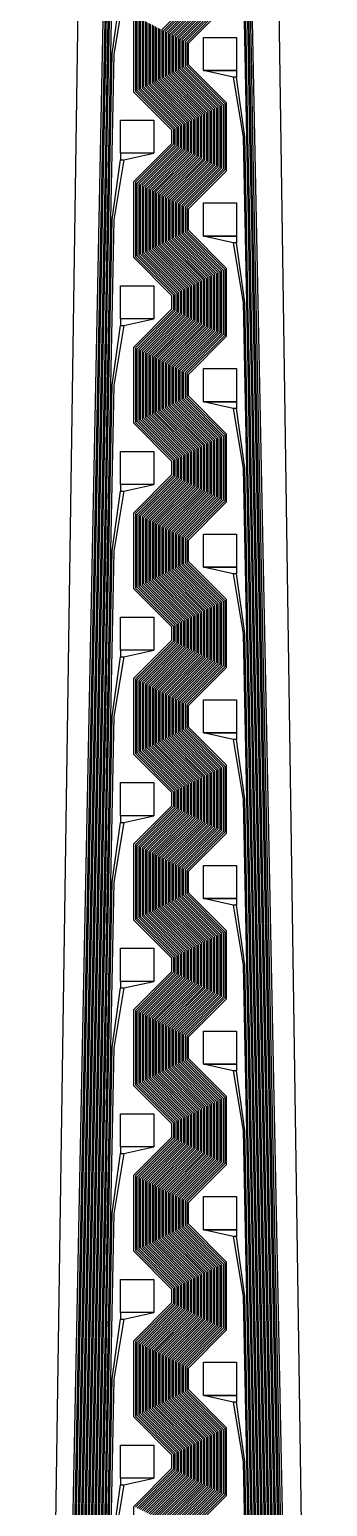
# Model space of a CAD drawing. Header units: inches. Extents: x 115980 to 170179, y 57000 to 74333.
# Drawn here: x 136247.7 to 136337.7, y 71072.8 to 71518.7 of the extents above; entities that cross this region are included whole.
import ezdxf

# ---------------------------------------------------------------- set-up
doc = ezdxf.new("R2010")
doc.units = ezdxf.units.IN
doc.header["$MEASUREMENT"] = 0
for name, color, linetype in [('metal', 221, 'Continuous'), ('nitride window', 40, 'Continuous'), ('profile', 140, 'Continuous')]:
    doc.layers.add(name, color=color, linetype=linetype)

msp = doc.modelspace()

# ---------------------------------------------------------------- linework, layer by layer
at = {"layer": 'metal'}
for points in [[(136260.7, 71061.36), (136261.2, 71086.29), (136261.7, 71111.36), (136262.2, 71136.29), (136262.7, 71161.36), (136263.2, 71186.29), (136263.7, 71211.36), (136264.2, 71236.29), (136264.7, 71261.36), (136265.2, 71286.29), (136265.7, 71311.36), (136266.2, 71336.29), (136266.7, 71361.36), (136267.2, 71386.29), (136267.7, 71411.36), (136268.2, 71436.29), (136268.7, 71461.36), (136269.2, 71486.29), (136269.7, 71511.36), (136270.2, 71536.29)], [(136270.7, 71536.28), (136270.2, 71511.35), (136269.7, 71486.28), (136269.2, 71461.35), (136268.7, 71436.28), (136268.2, 71411.35), (136267.7, 71386.28), (136267.2, 71361.35), (136266.7, 71336.28), (136266.2, 71311.35), (136265.7, 71286.28), (136265.2, 71261.35), (136264.7, 71236.28), (136264.2, 71211.35), (136263.7, 71186.28), (136263.2, 71161.35), (136262.7, 71136.28), (136262.2, 71111.35), (136261.7, 71086.28), (136261.2, 71061.35)], [(136261.7, 71061.36), (136262.2, 71086.29), (136262.7, 71111.36), (136263.2, 71136.29), (136263.7, 71161.36), (136264.2, 71186.29), (136264.7, 71211.36), (136265.2, 71236.29), (136265.7, 71261.36), (136266.2, 71286.29), (136266.7, 71311.36), (136267.2, 71336.29), (136267.7, 71361.36), (136268.2, 71386.29), (136268.7, 71411.36), (136269.2, 71436.29), (136269.7, 71461.36), (136270.2, 71486.29), (136270.7, 71511.36), (136271.2, 71536.29)], [(136271.7, 71536.28), (136271.2, 71511.35), (136270.7, 71486.28), (136270.2, 71461.35), (136269.7, 71436.28), (136269.2, 71411.35), (136268.7, 71386.28), (136268.2, 71361.35), (136267.7, 71336.28), (136267.2, 71311.35), (136266.7, 71286.28), (136266.2, 71261.35), (136265.7, 71236.28), (136265.2, 71211.35), (136264.7, 71186.28), (136264.2, 71161.35), (136263.7, 71136.28), (136263.2, 71111.35), (136262.7, 71086.28), (136262.2, 71061.35)], [(136262.7, 71061.36), (136263.2, 71086.29), (136263.7, 71111.36), (136264.2, 71136.29), (136264.7, 71161.36), (136265.2, 71186.29), (136265.7, 71211.36), (136266.2, 71236.29), (136266.7, 71261.36), (136267.2, 71286.29), (136267.7, 71311.36), (136268.2, 71336.29), (136268.7, 71361.36), (136269.2, 71386.29), (136269.7, 71411.36), (136270.2, 71436.29), (136270.7, 71461.36), (136271.2, 71486.29), (136271.7, 71511.36), (136272.2, 71536.28)], [(136272.7, 71536.28), (136272.2, 71511.35), (136271.7, 71486.28), (136271.2, 71461.35), (136270.7, 71436.28), (136270.2, 71411.35), (136269.7, 71386.28), (136269.2, 71361.35), (136268.7, 71336.28), (136268.2, 71311.35), (136267.7, 71286.28), (136267.2, 71261.35), (136266.7, 71236.28), (136266.2, 71211.35), (136265.7, 71186.28), (136265.2, 71161.35), (136264.7, 71136.28), (136264.2, 71111.35), (136263.7, 71086.28), (136263.2, 71061.35)], [(136312.2, 71536.28), (136312.7, 71511.28), (136313.19, 71486.35), (136313.7, 71461.28), (136314.19, 71436.35), (136314.7, 71411.28), (136315.19, 71386.35), (136315.7, 71361.28), (136316.19, 71336.35), (136316.7, 71311.28), (136317.19, 71286.35), (136317.7, 71261.28), (136318.19, 71236.35), (136318.7, 71211.28), (136319.19, 71186.35), (136319.7, 71161.28), (136320.19, 71136.35), (136320.7, 71111.28), (136321.19, 71086.35), (136321.7, 71061.28)], [(136322.2, 71061.29), (136321.69, 71086.36), (136321.2, 71111.29), (136320.69, 71136.36), (136320.2, 71161.29), (136319.69, 71186.36), (136319.2, 71211.29), (136318.69, 71236.36), (136318.2, 71261.29), (136317.69, 71286.36), (136317.2, 71311.29), (136316.69, 71336.36), (136316.2, 71361.29), (136315.69, 71386.36), (136315.2, 71411.29), (136314.69, 71436.36), (136314.2, 71461.29), (136313.69, 71486.36), (136313.2, 71511.28), (136312.69, 71536.35)], [(136313.19, 71536.35), (136313.7, 71511.28), (136314.19, 71486.35), (136314.7, 71461.28), (136315.19, 71436.35), (136315.7, 71411.28), (136316.19, 71386.35), (136316.7, 71361.28), (136317.19, 71336.35), (136317.7, 71311.28), (136318.19, 71286.35), (136318.7, 71261.28), (136319.19, 71236.35), (136319.7, 71211.28), (136320.19, 71186.35), (136320.7, 71161.28), (136321.19, 71136.35), (136321.7, 71111.28), (136322.19, 71086.35), (136322.7, 71061.28)], [(136323.2, 71061.29), (136322.69, 71086.36), (136322.2, 71111.29), (136321.69, 71136.36), (136321.2, 71161.29), (136320.69, 71186.36), (136320.2, 71211.29), (136319.69, 71236.36), (136319.2, 71261.29), (136318.69, 71286.36), (136318.2, 71311.29), (136317.69, 71336.36), (136317.2, 71361.29), (136316.69, 71386.36), (136316.2, 71411.29), (136315.69, 71436.36), (136315.2, 71461.29), (136314.69, 71486.36), (136314.2, 71511.29), (136313.69, 71536.36)], [(136323.7, 71061.28), (136323.19, 71086.35), (136322.7, 71111.28), (136322.19, 71136.35), (136321.7, 71161.28), (136321.19, 71186.35), (136320.7, 71211.28), (136320.19, 71236.35), (136319.7, 71261.28), (136319.19, 71286.35), (136318.7, 71311.28), (136318.19, 71336.35), (136317.7, 71361.28), (136317.19, 71386.35), (136316.7, 71411.28), (136316.19, 71436.35), (136315.7, 71461.28), (136315.19, 71486.35), (136314.7, 71511.28), (136314.19, 71536.35)], [(136314.69, 71536.36), (136315.2, 71511.29), (136315.69, 71486.36), (136316.2, 71461.29), (136316.69, 71436.36), (136317.2, 71411.29), (136317.69, 71386.36), (136318.2, 71361.29), (136318.69, 71336.36), (136319.2, 71311.29), (136319.69, 71286.36), (136320.2, 71261.29), (136320.69, 71236.36), (136321.2, 71211.29), (136321.69, 71186.36), (136322.2, 71161.29), (136322.69, 71136.36), (136323.2, 71111.29), (136323.69, 71086.36), (136324.2, 71061.29)], [(136263.7, 71061.36), (136264.2, 71086.29), (136264.7, 71111.36), (136265.2, 71136.29), (136265.7, 71161.36), (136266.2, 71186.29), (136266.7, 71211.36), (136267.2, 71236.29), (136267.7, 71261.36), (136268.2, 71286.29), (136268.7, 71311.36), (136269.2, 71336.29), (136269.7, 71361.36), (136270.2, 71386.29), (136270.7, 71411.36), (136271.2, 71436.29), (136271.7, 71461.36), (136272.2, 71486.28), (136272.7, 71511.35), (136275.2, 71529.35)], [(136276.2, 71529.35), (136273.2, 71511.28), (136272.7, 71486.28), (136272.2, 71461.35), (136271.7, 71436.28), (136271.2, 71411.35), (136270.7, 71386.28), (136270.2, 71361.35), (136269.7, 71336.28), (136269.2, 71311.35), (136268.7, 71286.28), (136268.2, 71261.35), (136267.7, 71236.28), (136267.2, 71211.35), (136266.7, 71186.28), (136266.2, 71161.35), (136265.7, 71136.28), (136265.2, 71111.35), (136264.7, 71086.28), (136264.2, 71061.35)], [(136299.2, 71530.1), (136287.7, 71518.6), (136287.7, 71504.1), (136299.2, 71492.6), (136299.2, 71480.1), (136287.7, 71468.6), (136287.7, 71454.1), (136299.2, 71442.6), (136299.2, 71430.1), (136287.7, 71418.6), (136287.7, 71404.1), (136299.2, 71392.6), (136299.2, 71380.1), (136287.7, 71368.6), (136287.7, 71354.1), (136299.2, 71342.6), (136299.2, 71330.1), (136287.7, 71318.6), (136287.7, 71304.1), (136299.2, 71292.6), (136299.2, 71280.1), (136287.7, 71268.6), (136287.7, 71254.1), (136299.2, 71242.6), (136299.2, 71230.1), (136287.7, 71218.6), (136287.7, 71204.1), (136299.2, 71192.6), (136299.2, 71180.1), (136287.7, 71168.6), (136287.7, 71154.1), (136299.2, 71142.6), (136299.2, 71130.1), (136287.7, 71118.6), (136287.7, 71104.1), (136299.2, 71092.6), (136299.2, 71080.1), (136287.7, 71068.6)], [(136288.2, 71068.35), (136299.7, 71079.85), (136299.7, 71092.85), (136288.2, 71104.35), (136288.2, 71118.35), (136299.7, 71129.85), (136299.7, 71142.85), (136288.2, 71154.35), (136288.2, 71168.35), (136299.7, 71179.85), (136299.7, 71192.85), (136288.2, 71204.35), (136288.2, 71218.35), (136299.7, 71229.85), (136299.7, 71242.85), (136288.2, 71254.35), (136288.2, 71268.35), (136299.7, 71279.85), (136299.7, 71292.85), (136288.2, 71304.35), (136288.2, 71318.35), (136299.7, 71329.85), (136299.7, 71342.85), (136288.2, 71354.35), (136288.2, 71368.35), (136299.7, 71379.85), (136299.7, 71392.85), (136288.2, 71404.35), (136288.2, 71418.35), (136299.7, 71429.85), (136299.7, 71442.85), (136288.2, 71454.35), (136288.2, 71468.35), (136299.7, 71479.85), (136299.7, 71492.85), (136288.2, 71504.35), (136288.2, 71518.35), (136299.7, 71529.85)], [(136300.2, 71529.6), (136288.7, 71518.1), (136288.7, 71504.6), (136300.2, 71493.1), (136300.2, 71479.6), (136288.7, 71468.1), (136288.7, 71454.6), (136300.2, 71443.1), (136300.2, 71429.6), (136288.7, 71418.1), (136288.7, 71404.6), (136300.2, 71393.1), (136300.2, 71379.6), (136288.7, 71368.1), (136288.7, 71354.6), (136300.2, 71343.1), (136300.2, 71329.6), (136288.7, 71318.1), (136288.7, 71304.6), (136300.2, 71293.1), (136300.2, 71279.6), (136288.7, 71268.1), (136288.7, 71254.6), (136300.2, 71243.1), (136300.2, 71229.6), (136288.7, 71218.1), (136288.7, 71204.6), (136300.2, 71193.1), (136300.2, 71179.6), (136288.7, 71168.1), (136288.7, 71154.6), (136300.2, 71143.1), (136300.2, 71129.6), (136288.7, 71118.1), (136288.7, 71104.6), (136300.2, 71093.1), (136300.2, 71079.6), (136288.7, 71068.1)], [(136289.2, 71067.85), (136300.7, 71079.35), (136300.7, 71093.35), (136289.2, 71104.85), (136289.2, 71117.85), (136300.7, 71129.35), (136300.7, 71143.35), (136289.2, 71154.85), (136289.2, 71167.85), (136300.7, 71179.35), (136300.7, 71193.35), (136289.2, 71204.85), (136289.2, 71217.85), (136300.7, 71229.35), (136300.7, 71243.35), (136289.2, 71254.85), (136289.2, 71267.85), (136300.7, 71279.35), (136300.7, 71293.35), (136289.2, 71304.85), (136289.2, 71317.85), (136300.7, 71329.35), (136300.7, 71343.35), (136289.2, 71354.85), (136289.2, 71367.85), (136300.7, 71379.35), (136300.7, 71393.35), (136289.2, 71404.85), (136289.2, 71417.85), (136300.7, 71429.35), (136300.7, 71443.35), (136289.2, 71454.85), (136289.2, 71467.85), (136300.7, 71479.35), (136300.7, 71493.35), (136289.2, 71504.85), (136289.2, 71517.85), (136300.7, 71529.35)], [(136301.2, 71529.1), (136289.7, 71517.6), (136289.7, 71505.1), (136301.2, 71493.6), (136301.2, 71479.1), (136289.7, 71467.6), (136289.7, 71455.1), (136301.2, 71443.6), (136301.2, 71429.1), (136289.7, 71417.6), (136289.7, 71405.1), (136301.2, 71393.6), (136301.2, 71379.1), (136289.7, 71367.6), (136289.7, 71355.1), (136301.2, 71343.6), (136301.2, 71329.1), (136289.7, 71317.6), (136289.7, 71305.1), (136301.2, 71293.6), (136301.2, 71279.1), (136289.7, 71267.6), (136289.7, 71255.1), (136301.2, 71243.6), (136301.2, 71229.1), (136289.7, 71217.6), (136289.7, 71205.1), (136301.2, 71193.6), (136301.2, 71179.1), (136289.7, 71167.6), (136289.7, 71155.1), (136301.2, 71143.6), (136301.2, 71129.1), (136289.7, 71117.6), (136289.7, 71105.1), (136301.2, 71093.6), (136301.2, 71079.1), (136289.7, 71067.6)], [(136290.2, 71067.35), (136301.7, 71078.85), (136301.7, 71093.85), (136290.2, 71105.35), (136290.2, 71117.35), (136301.7, 71128.85), (136301.7, 71143.85), (136290.2, 71155.35), (136290.2, 71167.35), (136301.7, 71178.85), (136301.7, 71193.85), (136290.2, 71205.35), (136290.2, 71217.35), (136301.7, 71228.85), (136301.7, 71243.85), (136290.2, 71255.35), (136290.2, 71267.35), (136301.7, 71278.85), (136301.7, 71293.85), (136290.2, 71305.35), (136290.2, 71317.35), (136301.7, 71328.85), (136301.7, 71343.85), (136290.2, 71355.35), (136290.2, 71367.35), (136301.7, 71378.85), (136301.7, 71393.85), (136290.2, 71405.35), (136290.2, 71417.35), (136301.7, 71428.85), (136301.7, 71443.85), (136290.2, 71455.35), (136290.2, 71467.35), (136301.7, 71478.85), (136301.7, 71493.85), (136290.2, 71505.35), (136290.2, 71517.35), (136301.7, 71528.85)], [(136302.2, 71528.6), (136290.7, 71517.1), (136290.7, 71505.6), (136302.2, 71494.1), (136302.2, 71478.6), (136290.7, 71467.1), (136290.7, 71455.6), (136302.2, 71444.1), (136302.2, 71428.6), (136290.7, 71417.1), (136290.7, 71405.6), (136302.2, 71394.1), (136302.2, 71378.6), (136290.7, 71367.1), (136290.7, 71355.6), (136302.2, 71344.1), (136302.2, 71328.6), (136290.7, 71317.1), (136290.7, 71305.6), (136302.2, 71294.1), (136302.2, 71278.6), (136290.7, 71267.1), (136290.7, 71255.6), (136302.2, 71244.1), (136302.2, 71228.6), (136290.7, 71217.1), (136290.7, 71205.6), (136302.2, 71194.1), (136302.2, 71178.6), (136290.7, 71167.1), (136290.7, 71155.6), (136302.2, 71144.1), (136302.2, 71128.6), (136290.7, 71117.1), (136290.7, 71105.6), (136302.2, 71094.1), (136302.2, 71078.6), (136290.7, 71067.1)], [(136291.2, 71066.85), (136302.7, 71078.35), (136302.7, 71094.35), (136291.2, 71105.85), (136291.2, 71116.85), (136302.7, 71128.35), (136302.7, 71144.35), (136291.2, 71155.85), (136291.2, 71166.85), (136302.7, 71178.35), (136302.7, 71194.35), (136291.2, 71205.85), (136291.2, 71216.85), (136302.7, 71228.35), (136302.7, 71244.35), (136291.2, 71255.85), (136291.2, 71266.85), (136302.7, 71278.35), (136302.7, 71294.35), (136291.2, 71305.85), (136291.2, 71316.85), (136302.7, 71328.35), (136302.7, 71344.35), (136291.2, 71355.85), (136291.2, 71366.85), (136302.7, 71378.35), (136302.7, 71394.35), (136291.2, 71405.85), (136291.2, 71416.85), (136302.7, 71428.35), (136302.7, 71444.35), (136291.2, 71455.85), (136291.2, 71466.85), (136302.7, 71478.35), (136302.7, 71494.35), (136291.2, 71505.85), (136291.2, 71516.85), (136302.7, 71528.35)], [(136303.2, 71528.1), (136291.7, 71516.6), (136291.7, 71506.1), (136303.2, 71494.6), (136303.2, 71478.1), (136291.7, 71466.6), (136291.7, 71456.1), (136303.2, 71444.6), (136303.2, 71428.1), (136291.7, 71416.6), (136291.7, 71406.1), (136303.2, 71394.6), (136303.2, 71378.1), (136291.7, 71366.6), (136291.7, 71356.1), (136303.2, 71344.6), (136303.2, 71328.1), (136291.7, 71316.6), (136291.7, 71306.1), (136303.2, 71294.6), (136303.2, 71278.1), (136291.7, 71266.6), (136291.7, 71256.1), (136303.2, 71244.6), (136303.2, 71228.1), (136291.7, 71216.6), (136291.7, 71206.1), (136303.2, 71194.6), (136303.2, 71178.1), (136291.7, 71166.6), (136291.7, 71156.1), (136303.2, 71144.6), (136303.2, 71128.1), (136291.7, 71116.6), (136291.7, 71106.1), (136303.2, 71094.6), (136303.2, 71078.1), (136291.7, 71066.6)], [(136292.2, 71066.35), (136303.7, 71077.85), (136303.7, 71094.85), (136292.2, 71106.35), (136292.2, 71116.35), (136303.7, 71127.85), (136303.7, 71144.85), (136292.2, 71156.35), (136292.2, 71166.35), (136303.7, 71177.85), (136303.7, 71194.85), (136292.2, 71206.35), (136292.2, 71216.35), (136303.7, 71227.85), (136303.7, 71244.85), (136292.2, 71256.35), (136292.2, 71266.35), (136303.7, 71277.85), (136303.7, 71294.85), (136292.2, 71306.35), (136292.2, 71316.35), (136303.7, 71327.85), (136303.7, 71344.85), (136292.2, 71356.35), (136292.2, 71366.35), (136303.7, 71377.85), (136303.7, 71394.85), (136292.2, 71406.35), (136292.2, 71416.35), (136303.7, 71427.85), (136303.7, 71444.85), (136292.2, 71456.35), (136292.2, 71466.35), (136303.7, 71477.85), (136303.7, 71494.85), (136292.2, 71506.35), (136292.2, 71516.35), (136303.7, 71527.85)], [(136304.2, 71527.6), (136292.7, 71516.1), (136292.7, 71506.6), (136304.2, 71495.1), (136304.2, 71477.6), (136292.7, 71466.1), (136292.7, 71456.6), (136304.2, 71445.1), (136304.2, 71427.6), (136292.7, 71416.1), (136292.7, 71406.6), (136304.2, 71395.1), (136304.2, 71377.6), (136292.7, 71366.1), (136292.7, 71356.6), (136304.2, 71345.1), (136304.2, 71327.6), (136292.7, 71316.1), (136292.7, 71306.6), (136304.2, 71295.1), (136304.2, 71277.6), (136292.7, 71266.1), (136292.7, 71256.6), (136304.2, 71245.1), (136304.2, 71227.6), (136292.7, 71216.1), (136292.7, 71206.6), (136304.2, 71195.1), (136304.2, 71177.6), (136292.7, 71166.1), (136292.7, 71156.6), (136304.2, 71145.1), (136304.2, 71127.6), (136292.7, 71116.1), (136292.7, 71106.6), (136304.2, 71095.1), (136304.2, 71077.6), (136292.7, 71066.1)], [(136293.2, 71065.85), (136304.7, 71077.35), (136304.7, 71095.35), (136293.2, 71106.85), (136293.2, 71115.85), (136304.7, 71127.35), (136304.7, 71145.35), (136293.2, 71156.85), (136293.2, 71165.85), (136304.7, 71177.35), (136304.7, 71195.35), (136293.2, 71206.85), (136293.2, 71215.85), (136304.7, 71227.35), (136304.7, 71245.35), (136293.2, 71256.85), (136293.2, 71265.85), (136304.7, 71277.35), (136304.7, 71295.35), (136293.2, 71306.85), (136293.2, 71315.85), (136304.7, 71327.35), (136304.7, 71345.35), (136293.2, 71356.85), (136293.2, 71365.85), (136304.7, 71377.35), (136304.7, 71395.35), (136293.2, 71406.85), (136293.2, 71415.85), (136304.7, 71427.35), (136304.7, 71445.35), (136293.2, 71456.85), (136293.2, 71465.85), (136304.7, 71477.35), (136304.7, 71495.35), (136293.2, 71506.85), (136293.2, 71515.85), (136304.7, 71527.35)], [(136305.2, 71527.1), (136293.7, 71515.6), (136293.7, 71507.1), (136305.2, 71495.6), (136305.2, 71477.1), (136293.7, 71465.6), (136293.7, 71457.1), (136305.2, 71445.6), (136305.2, 71427.1), (136293.7, 71415.6), (136293.7, 71407.1), (136305.2, 71395.6), (136305.2, 71377.1), (136293.7, 71365.6), (136293.7, 71357.1), (136305.2, 71345.6), (136305.2, 71327.1), (136293.7, 71315.6), (136293.7, 71307.1), (136305.2, 71295.6), (136305.2, 71277.1), (136293.7, 71265.6), (136293.7, 71257.1), (136305.2, 71245.6), (136305.2, 71227.1), (136293.7, 71215.6), (136293.7, 71207.1), (136305.2, 71195.6), (136305.2, 71177.1), (136293.7, 71165.6), (136293.7, 71157.1), (136305.2, 71145.6), (136305.2, 71127.1), (136293.7, 71115.6), (136293.7, 71107.1), (136305.2, 71095.6), (136305.2, 71077.1), (136293.7, 71065.6)], [(136279.2, 71049.85), (136279.2, 71072.85), (136290.7, 71084.35), (136290.7, 71088.35), (136279.2, 71099.85), (136279.2, 71122.85), (136290.7, 71134.35), (136290.7, 71138.35), (136279.2, 71149.85), (136279.2, 71172.85), (136290.7, 71184.35), (136290.7, 71188.35), (136279.2, 71199.85), (136279.2, 71222.85), (136290.7, 71234.35), (136290.7, 71238.35), (136279.2, 71249.85), (136279.2, 71272.85), (136290.7, 71284.35), (136290.7, 71288.35), (136279.2, 71299.85), (136279.2, 71322.85), (136290.7, 71334.35), (136290.7, 71338.35), (136279.2, 71349.85), (136279.2, 71372.85), (136290.7, 71384.35), (136290.7, 71388.35), (136279.2, 71399.85), (136279.2, 71422.85), (136290.7, 71434.35), (136290.7, 71438.35), (136279.2, 71449.85), (136279.2, 71472.85), (136290.7, 71484.35), (136290.7, 71488.35), (136279.2, 71499.85), (136279.2, 71522.85)], [(136279.7, 71522.6), (136279.7, 71500.1), (136291.2, 71488.6), (136291.2, 71484.1), (136279.7, 71472.6), (136279.7, 71450.1), (136291.2, 71438.6), (136291.2, 71434.1), (136279.7, 71422.6), (136279.7, 71400.1), (136291.2, 71388.6), (136291.2, 71384.1), (136279.7, 71372.6), (136279.7, 71350.1), (136291.2, 71338.6), (136291.2, 71334.1), (136279.7, 71322.6), (136279.7, 71300.1), (136291.2, 71288.6), (136291.2, 71284.1), (136279.7, 71272.6), (136279.7, 71250.1), (136291.2, 71238.6), (136291.2, 71234.1), (136279.7, 71222.6), (136279.7, 71200.1), (136291.2, 71188.6), (136291.2, 71184.1), (136279.7, 71172.6), (136279.7, 71150.1), (136291.2, 71138.6), (136291.2, 71134.1), (136279.7, 71122.6), (136279.7, 71100.1), (136291.2, 71088.6), (136291.2, 71084.1), (136279.7, 71072.6)], [(136294.2, 71065.35), (136305.7, 71076.85), (136305.7, 71095.85), (136294.2, 71107.35), (136294.2, 71115.35), (136305.7, 71126.85), (136305.7, 71145.85), (136294.2, 71157.35), (136294.2, 71165.35), (136305.7, 71176.85), (136305.7, 71195.85), (136294.2, 71207.35), (136294.2, 71215.35), (136305.7, 71226.85), (136305.7, 71245.85), (136294.2, 71257.35), (136294.2, 71265.35), (136305.7, 71276.85), (136305.7, 71295.85), (136294.2, 71307.35), (136294.2, 71315.35), (136305.7, 71326.85), (136305.7, 71345.85), (136294.2, 71357.35), (136294.2, 71365.35), (136305.7, 71376.85), (136305.7, 71395.85), (136294.2, 71407.35), (136294.2, 71415.35), (136305.7, 71426.85), (136305.7, 71445.85), (136294.2, 71457.35), (136294.2, 71465.35), (136305.7, 71476.85), (136305.7, 71495.85), (136294.2, 71507.35), (136294.2, 71515.35), (136305.7, 71526.85)], [(136306.2, 71526.6), (136294.7, 71515.1), (136294.7, 71507.6), (136306.2, 71496.1), (136306.2, 71476.6), (136294.7, 71465.1), (136294.7, 71457.6), (136306.2, 71446.1), (136306.2, 71426.6), (136294.7, 71415.1), (136294.7, 71407.6), (136306.2, 71396.1), (136306.2, 71376.6), (136294.7, 71365.1), (136294.7, 71357.6), (136306.2, 71346.1), (136306.2, 71326.6), (136294.7, 71315.1), (136294.7, 71307.6), (136306.2, 71296.1), (136306.2, 71276.6), (136294.7, 71265.1), (136294.7, 71257.6), (136306.2, 71246.1), (136306.2, 71226.6), (136294.7, 71215.1), (136294.7, 71207.6), (136306.2, 71196.1), (136306.2, 71176.6), (136294.7, 71165.1), (136294.7, 71157.6), (136306.2, 71146.1), (136306.2, 71126.6), (136294.7, 71115.1), (136294.7, 71107.6), (136306.2, 71096.1), (136306.2, 71076.6), (136294.7, 71065.1)], [(136306.7, 71526.35), (136295.2, 71514.85), (136295.2, 71507.85), (136306.7, 71496.35), (136306.7, 71476.35), (136295.2, 71464.85), (136295.2, 71457.85), (136306.7, 71446.35), (136306.7, 71426.35), (136295.2, 71414.85), (136295.2, 71407.85), (136306.7, 71396.35), (136306.7, 71376.35), (136295.2, 71364.85), (136295.2, 71357.85), (136306.7, 71346.35), (136306.7, 71326.35), (136295.2, 71314.85), (136295.2, 71307.85), (136306.7, 71296.35), (136306.7, 71276.35), (136295.2, 71264.85), (136295.2, 71257.85), (136306.7, 71246.35), (136306.7, 71226.35), (136295.2, 71214.85), (136295.2, 71207.85), (136306.7, 71196.35), (136306.7, 71176.35), (136295.2, 71164.85), (136295.2, 71157.85), (136306.7, 71146.35), (136306.7, 71126.35), (136295.2, 71114.85), (136295.2, 71107.85), (136306.7, 71096.35), (136306.7, 71076.35), (136295.2, 71064.85)], [(136295.7, 71064.6), (136307.2, 71076.1), (136307.2, 71096.6), (136295.7, 71108.1), (136295.7, 71114.6), (136307.2, 71126.1), (136307.2, 71146.6), (136295.7, 71158.1), (136295.7, 71164.6), (136307.2, 71176.1), (136307.2, 71196.6), (136295.7, 71208.1), (136295.7, 71214.6), (136307.2, 71226.1), (136307.2, 71246.6), (136295.7, 71258.1), (136295.7, 71264.6), (136307.2, 71276.1), (136307.2, 71296.6), (136295.7, 71308.1), (136295.7, 71314.6), (136307.2, 71326.1), (136307.2, 71346.6), (136295.7, 71358.1), (136295.7, 71364.6), (136307.2, 71376.1), (136307.2, 71396.6), (136295.7, 71408.1), (136295.7, 71414.6), (136307.2, 71426.1), (136307.2, 71446.6), (136295.7, 71458.1), (136295.7, 71464.6), (136307.2, 71476.1), (136307.2, 71496.6), (136295.7, 71508.1), (136295.7, 71514.6), (136307.2, 71526.1)], [(136280.2, 71072.35), (136291.7, 71083.85), (136291.7, 71088.85), (136280.2, 71100.35), (136280.2, 71122.35), (136291.7, 71133.85), (136291.7, 71138.85), (136280.2, 71150.35), (136280.2, 71172.35), (136291.7, 71183.85), (136291.7, 71188.85), (136280.2, 71200.35), (136280.2, 71222.35), (136291.7, 71233.85), (136291.7, 71238.85), (136280.2, 71250.35), (136280.2, 71272.35), (136291.7, 71283.85), (136291.7, 71288.85), (136280.2, 71300.35), (136280.2, 71322.35), (136291.7, 71333.85), (136291.7, 71338.85), (136280.2, 71350.35), (136280.2, 71372.35), (136291.7, 71383.85), (136291.7, 71388.85), (136280.2, 71400.35), (136280.2, 71422.35), (136291.7, 71433.85), (136291.7, 71438.85), (136280.2, 71450.35), (136280.2, 71472.35), (136291.7, 71483.85), (136291.7, 71488.85), (136280.2, 71500.35), (136280.2, 71522.35)], [(136280.7, 71522.1), (136280.7, 71500.6), (136292.2, 71489.1), (136292.2, 71483.6), (136280.7, 71472.1), (136280.7, 71450.6), (136292.2, 71439.1), (136292.2, 71433.6), (136280.7, 71422.1), (136280.7, 71400.6), (136292.2, 71389.1), (136292.2, 71383.6), (136280.7, 71372.1), (136280.7, 71350.6), (136292.2, 71339.1), (136292.2, 71333.6), (136280.7, 71322.1), (136280.7, 71300.6), (136292.2, 71289.1), (136292.2, 71283.6), (136280.7, 71272.1), (136280.7, 71250.6), (136292.2, 71239.1), (136292.2, 71233.6), (136280.7, 71222.1), (136280.7, 71200.6), (136292.2, 71189.1), (136292.2, 71183.6), (136280.7, 71172.1), (136280.7, 71150.6), (136292.2, 71139.1), (136292.2, 71133.6), (136280.7, 71122.1), (136280.7, 71100.6), (136292.2, 71089.1), (136292.2, 71083.6), (136280.7, 71072.1)], [(136281.2, 71071.85), (136292.7, 71083.35), (136292.7, 71089.35), (136281.2, 71100.85), (136281.2, 71121.85), (136292.7, 71133.35), (136292.7, 71139.35), (136281.2, 71150.85), (136281.2, 71171.85), (136292.7, 71183.35), (136292.7, 71189.35), (136281.2, 71200.85), (136281.2, 71221.85), (136292.7, 71233.35), (136292.7, 71239.35), (136281.2, 71250.85), (136281.2, 71271.85), (136292.7, 71283.35), (136292.7, 71289.35), (136281.2, 71300.85), (136281.2, 71321.85), (136292.7, 71333.35), (136292.7, 71339.35), (136281.2, 71350.85), (136281.2, 71371.85), (136292.7, 71383.35), (136292.7, 71389.35), (136281.2, 71400.85), (136281.2, 71421.85), (136292.7, 71433.35), (136292.7, 71439.35), (136281.2, 71450.85), (136281.2, 71471.85), (136292.7, 71483.35), (136292.7, 71489.35), (136281.2, 71500.85), (136281.2, 71521.85)], [(136281.7, 71521.6), (136281.7, 71501.1), (136293.2, 71489.6), (136293.2, 71483.1), (136281.7, 71471.6), (136281.7, 71451.1), (136293.2, 71439.6), (136293.2, 71433.1), (136281.7, 71421.6), (136281.7, 71401.1), (136293.2, 71389.6), (136293.2, 71383.1), (136281.7, 71371.6), (136281.7, 71351.1), (136293.2, 71339.6), (136293.2, 71333.1), (136281.7, 71321.6), (136281.7, 71301.1), (136293.2, 71289.6), (136293.2, 71283.1), (136281.7, 71271.6), (136281.7, 71251.1), (136293.2, 71239.6), (136293.2, 71233.1), (136281.7, 71221.6), (136281.7, 71201.1), (136293.2, 71189.6), (136293.2, 71183.1), (136281.7, 71171.6), (136281.7, 71151.1), (136293.2, 71139.6), (136293.2, 71133.1), (136281.7, 71121.6), (136281.7, 71101.1), (136293.2, 71089.6), (136293.2, 71083.1), (136281.7, 71071.6)], [(136282.2, 71071.35), (136293.7, 71082.85), (136293.7, 71089.85), (136282.2, 71101.35), (136282.2, 71121.35), (136293.7, 71132.85), (136293.7, 71139.85), (136282.2, 71151.35), (136282.2, 71171.35), (136293.7, 71182.85), (136293.7, 71189.85), (136282.2, 71201.35), (136282.2, 71221.35), (136293.7, 71232.85), (136293.7, 71239.85), (136282.2, 71251.35), (136282.2, 71271.35), (136293.7, 71282.85), (136293.7, 71289.85), (136282.2, 71301.35), (136282.2, 71321.35), (136293.7, 71332.85), (136293.7, 71339.85), (136282.2, 71351.35), (136282.2, 71371.35), (136293.7, 71382.85), (136293.7, 71389.85), (136282.2, 71401.35), (136282.2, 71421.35), (136293.7, 71432.85), (136293.7, 71439.85), (136282.2, 71451.35), (136282.2, 71471.35), (136293.7, 71482.85), (136293.7, 71489.85), (136282.2, 71501.35), (136282.2, 71521.35)], [(136282.7, 71521.1), (136282.7, 71501.6), (136294.2, 71490.1), (136294.2, 71482.6), (136282.7, 71471.1), (136282.7, 71451.6), (136294.2, 71440.1), (136294.2, 71432.6), (136282.7, 71421.1), (136282.7, 71401.6), (136294.2, 71390.1), (136294.2, 71382.6), (136282.7, 71371.1), (136282.7, 71351.6), (136294.2, 71340.1), (136294.2, 71332.6), (136282.7, 71321.1), (136282.7, 71301.6), (136294.2, 71290.1), (136294.2, 71282.6), (136282.7, 71271.1), (136282.7, 71251.6), (136294.2, 71240.1), (136294.2, 71232.6), (136282.7, 71221.1), (136282.7, 71201.6), (136294.2, 71190.1), (136294.2, 71182.6), (136282.7, 71171.1), (136282.7, 71151.6), (136294.2, 71140.1), (136294.2, 71132.6), (136282.7, 71121.1), (136282.7, 71101.6), (136294.2, 71090.1), (136294.2, 71082.6), (136282.7, 71071.1)], [(136283.2, 71070.85), (136294.7, 71082.35), (136294.7, 71090.35), (136283.2, 71101.85), (136283.2, 71120.85), (136294.7, 71132.35), (136294.7, 71140.35), (136283.2, 71151.85), (136283.2, 71170.85), (136294.7, 71182.35), (136294.7, 71190.35), (136283.2, 71201.85), (136283.2, 71220.85), (136294.7, 71232.35), (136294.7, 71240.35), (136283.2, 71251.85), (136283.2, 71270.85), (136294.7, 71282.35), (136294.7, 71290.35), (136283.2, 71301.85), (136283.2, 71320.85), (136294.7, 71332.35), (136294.7, 71340.35), (136283.2, 71351.85), (136283.2, 71370.85), (136294.7, 71382.35), (136294.7, 71390.35), (136283.2, 71401.85), (136283.2, 71420.85), (136294.7, 71432.35), (136294.7, 71440.35), (136283.2, 71451.85), (136283.2, 71470.85), (136294.7, 71482.35), (136294.7, 71490.35), (136283.2, 71501.85), (136283.2, 71520.85)], [(136283.7, 71520.6), (136283.7, 71502.1), (136295.2, 71490.6), (136295.2, 71482.1), (136283.7, 71470.6), (136283.7, 71452.1), (136295.2, 71440.6), (136295.2, 71432.1), (136283.7, 71420.6), (136283.7, 71402.1), (136295.2, 71390.6), (136295.2, 71382.1), (136283.7, 71370.6), (136283.7, 71352.1), (136295.2, 71340.6), (136295.2, 71332.1), (136283.7, 71320.6), (136283.7, 71302.1), (136295.2, 71290.6), (136295.2, 71282.1), (136283.7, 71270.6), (136283.7, 71252.1), (136295.2, 71240.6), (136295.2, 71232.1), (136283.7, 71220.6), (136283.7, 71202.1), (136295.2, 71190.6), (136295.2, 71182.1), (136283.7, 71170.6), (136283.7, 71152.1), (136295.2, 71140.6), (136295.2, 71132.1), (136283.7, 71120.6), (136283.7, 71102.1), (136295.2, 71090.6), (136295.2, 71082.1), (136283.7, 71070.6)], [(136284.2, 71070.35), (136295.7, 71081.85), (136295.7, 71090.85), (136284.2, 71102.35), (136284.2, 71120.35), (136295.7, 71131.85), (136295.7, 71140.85), (136284.2, 71152.35), (136284.2, 71170.35), (136295.7, 71181.85), (136295.7, 71190.85), (136284.2, 71202.35), (136284.2, 71220.35), (136295.7, 71231.85), (136295.7, 71240.85), (136284.2, 71252.35), (136284.2, 71270.35), (136295.7, 71281.85), (136295.7, 71290.85), (136284.2, 71302.35), (136284.2, 71320.35), (136295.7, 71331.85), (136295.7, 71340.85), (136284.2, 71352.35), (136284.2, 71370.35), (136295.7, 71381.85), (136295.7, 71390.85), (136284.2, 71402.35), (136284.2, 71420.35), (136295.7, 71431.85), (136295.7, 71440.85), (136284.2, 71452.35), (136284.2, 71470.35), (136295.7, 71481.85), (136295.7, 71490.85), (136284.2, 71502.35), (136284.2, 71520.35)], [(136284.7, 71520.1), (136284.7, 71502.6), (136296.2, 71491.1), (136296.2, 71481.6), (136284.7, 71470.1), (136284.7, 71452.6), (136296.2, 71441.1), (136296.2, 71431.6), (136284.7, 71420.1), (136284.7, 71402.6), (136296.2, 71391.1), (136296.2, 71381.6), (136284.7, 71370.1), (136284.7, 71352.6), (136296.2, 71341.1), (136296.2, 71331.6), (136284.7, 71320.1), (136284.7, 71302.6), (136296.2, 71291.1), (136296.2, 71281.6), (136284.7, 71270.1), (136284.7, 71252.6), (136296.2, 71241.1), (136296.2, 71231.6), (136284.7, 71220.1), (136284.7, 71202.6), (136296.2, 71191.1), (136296.2, 71181.6), (136284.7, 71170.1), (136284.7, 71152.6), (136296.2, 71141.1), (136296.2, 71131.6), (136284.7, 71120.1), (136284.7, 71102.6), (136296.2, 71091.1), (136296.2, 71081.6), (136284.7, 71070.1)], [(136285.2, 71069.85), (136296.7, 71081.35), (136296.7, 71091.35), (136285.2, 71102.85), (136285.2, 71119.85), (136296.7, 71131.35), (136296.7, 71141.35), (136285.2, 71152.85), (136285.2, 71169.85), (136296.7, 71181.35), (136296.7, 71191.35), (136285.2, 71202.85), (136285.2, 71219.85), (136296.7, 71231.35), (136296.7, 71241.35), (136285.2, 71252.85), (136285.2, 71269.85), (136296.7, 71281.35), (136296.7, 71291.35), (136285.2, 71302.85), (136285.2, 71319.85), (136296.7, 71331.35), (136296.7, 71341.35), (136285.2, 71352.85), (136285.2, 71369.85), (136296.7, 71381.35), (136296.7, 71391.35), (136285.2, 71402.85), (136285.2, 71419.85), (136296.7, 71431.35), (136296.7, 71441.35), (136285.2, 71452.85), (136285.2, 71469.85), (136296.7, 71481.35), (136296.7, 71491.35), (136285.2, 71502.85), (136285.2, 71519.85)], [(136285.7, 71519.6), (136285.7, 71503.1), (136297.2, 71491.6), (136297.2, 71481.1), (136285.7, 71469.6), (136285.7, 71453.1), (136297.2, 71441.6), (136297.2, 71431.1), (136285.7, 71419.6), (136285.7, 71403.1), (136297.2, 71391.6), (136297.2, 71381.1), (136285.7, 71369.6), (136285.7, 71353.1), (136297.2, 71341.6), (136297.2, 71331.1), (136285.7, 71319.6), (136285.7, 71303.1), (136297.2, 71291.6), (136297.2, 71281.1), (136285.7, 71269.6), (136285.7, 71253.1), (136297.2, 71241.6), (136297.2, 71231.1), (136285.7, 71219.6), (136285.7, 71203.1), (136297.2, 71191.6), (136297.2, 71181.1), (136285.7, 71169.6), (136285.7, 71153.1), (136297.2, 71141.6), (136297.2, 71131.1), (136285.7, 71119.6), (136285.7, 71103.1), (136297.2, 71091.6), (136297.2, 71081.1), (136285.7, 71069.6)], [(136286.2, 71069.35), (136297.7, 71080.85), (136297.7, 71091.85), (136286.2, 71103.35), (136286.2, 71119.35), (136297.7, 71130.85), (136297.7, 71141.85), (136286.2, 71153.35), (136286.2, 71169.35), (136297.7, 71180.85), (136297.7, 71191.85), (136286.2, 71203.35), (136286.2, 71219.35), (136297.7, 71230.85), (136297.7, 71241.85), (136286.2, 71253.35), (136286.2, 71269.35), (136297.7, 71280.85), (136297.7, 71291.85), (136286.2, 71303.35), (136286.2, 71319.35), (136297.7, 71330.85), (136297.7, 71341.85), (136286.2, 71353.35), (136286.2, 71369.35), (136297.7, 71380.85), (136297.7, 71391.85), (136286.2, 71403.35), (136286.2, 71419.35), (136297.7, 71430.85), (136297.7, 71441.85), (136286.2, 71453.35), (136286.2, 71469.35), (136297.7, 71480.85), (136297.7, 71491.85), (136286.2, 71503.35), (136286.2, 71519.35)], [(136286.7, 71519.1), (136286.7, 71503.6), (136298.2, 71492.1), (136298.2, 71480.6), (136286.7, 71469.1), (136286.7, 71453.6), (136298.2, 71442.1), (136298.2, 71430.6), (136286.7, 71419.1), (136286.7, 71403.6), (136298.2, 71392.1), (136298.2, 71380.6), (136286.7, 71369.1), (136286.7, 71353.6), (136298.2, 71342.1), (136298.2, 71330.6), (136286.7, 71319.1), (136286.7, 71303.6), (136298.2, 71292.1), (136298.2, 71280.6), (136286.7, 71269.1), (136286.7, 71253.6), (136298.2, 71242.1), (136298.2, 71230.6), (136286.7, 71219.1), (136286.7, 71203.6), (136298.2, 71192.1), (136298.2, 71180.6), (136286.7, 71169.1), (136286.7, 71153.6), (136298.2, 71142.1), (136298.2, 71130.6), (136286.7, 71119.1), (136286.7, 71103.6), (136298.2, 71092.1), (136298.2, 71080.6), (136286.7, 71069.1)], [(136287.2, 71068.85), (136298.7, 71080.35), (136298.7, 71092.35), (136287.2, 71103.85), (136287.2, 71118.85), (136298.7, 71130.35), (136298.7, 71142.35), (136287.2, 71153.85), (136287.2, 71168.85), (136298.7, 71180.35), (136298.7, 71192.35), (136287.2, 71203.85), (136287.2, 71218.85), (136298.7, 71230.35), (136298.7, 71242.35), (136287.2, 71253.85), (136287.2, 71268.85), (136298.7, 71280.35), (136298.7, 71292.35), (136287.2, 71303.85), (136287.2, 71318.85), (136298.7, 71330.35), (136298.7, 71342.35), (136287.2, 71353.85), (136287.2, 71368.85), (136298.7, 71380.35), (136298.7, 71392.35), (136287.2, 71403.85), (136287.2, 71418.85), (136298.7, 71430.35), (136298.7, 71442.35), (136287.2, 71453.85), (136287.2, 71468.85), (136298.7, 71480.35), (136298.7, 71492.35), (136287.2, 71503.85), (136287.2, 71518.85)], [(136321.2, 71061.29), (136320.69, 71086.36), (136320.2, 71111.29), (136319.69, 71136.36), (136319.2, 71161.29), (136318.69, 71186.36), (136318.2, 71211.29), (136317.69, 71236.36), (136317.2, 71261.29), (136316.69, 71286.36), (136316.2, 71311.29), (136315.69, 71336.36), (136315.2, 71361.29), (136314.69, 71386.36), (136314.2, 71411.29), (136313.69, 71436.36), (136313.2, 71461.28), (136312.69, 71486.35), (136310.2, 71504.35), (136309.2, 71504.35), (136312.2, 71486.28), (136312.7, 71461.28), (136313.19, 71436.35), (136313.7, 71411.28), (136314.19, 71386.35), (136314.7, 71361.28), (136315.19, 71336.35), (136315.7, 71311.28), (136316.19, 71286.35), (136316.7, 71261.28), (136317.19, 71236.35), (136317.7, 71211.28), (136318.19, 71186.35), (136318.7, 71161.28), (136319.19, 71136.35), (136319.7, 71111.28), (136320.19, 71086.35), (136320.7, 71061.28)], [(136264.7, 71061.36), (136265.2, 71086.29), (136265.7, 71111.36), (136266.2, 71136.29), (136266.7, 71161.36), (136267.2, 71186.29), (136267.7, 71211.36), (136268.2, 71236.29), (136268.7, 71261.36), (136269.2, 71286.29), (136269.7, 71311.36), (136270.2, 71336.29), (136270.7, 71361.36), (136271.2, 71386.29), (136271.7, 71411.36), (136272.2, 71436.28), (136272.7, 71461.35), (136275.2, 71479.35), (136276.2, 71479.35), (136273.2, 71461.28), (136272.7, 71436.28), (136272.2, 71411.35), (136271.7, 71386.28), (136271.2, 71361.35), (136270.7, 71336.28), (136270.2, 71311.35), (136269.7, 71286.28), (136269.2, 71261.35), (136268.7, 71236.28), (136268.2, 71211.35), (136267.7, 71186.28), (136267.2, 71161.35), (136266.7, 71136.28), (136266.2, 71111.35), (136265.7, 71086.28), (136265.2, 71061.35)], [(136320.2, 71061.29), (136319.69, 71086.36), (136319.2, 71111.29), (136318.69, 71136.36), (136318.2, 71161.29), (136317.69, 71186.36), (136317.2, 71211.29), (136316.69, 71236.36), (136316.2, 71261.29), (136315.69, 71286.36), (136315.2, 71311.29), (136314.69, 71336.36), (136314.2, 71361.29), (136313.69, 71386.36), (136313.2, 71411.28), (136312.69, 71436.35), (136310.2, 71454.35), (136309.2, 71454.35), (136312.2, 71436.28), (136312.7, 71411.28), (136313.19, 71386.35), (136313.7, 71361.28), (136314.19, 71336.35), (136314.7, 71311.28), (136315.19, 71286.35), (136315.7, 71261.28), (136316.19, 71236.35), (136316.7, 71211.28), (136317.19, 71186.35), (136317.7, 71161.28), (136318.19, 71136.35), (136318.7, 71111.28), (136319.19, 71086.35), (136319.7, 71061.28)], [(136265.7, 71061.36), (136266.2, 71086.29), (136266.7, 71111.36), (136267.2, 71136.29), (136267.7, 71161.36), (136268.2, 71186.29), (136268.7, 71211.36), (136269.2, 71236.29), (136269.7, 71261.36), (136270.2, 71286.29), (136270.7, 71311.36), (136271.2, 71336.29), (136271.7, 71361.36), (136272.2, 71386.28), (136272.7, 71411.35), (136275.2, 71429.35), (136276.2, 71429.35), (136273.2, 71411.28), (136272.7, 71386.28), (136272.2, 71361.35), (136271.7, 71336.28), (136271.2, 71311.35), (136270.7, 71286.28), (136270.2, 71261.35), (136269.7, 71236.28), (136269.2, 71211.35), (136268.7, 71186.28), (136268.2, 71161.35), (136267.7, 71136.28), (136267.2, 71111.35), (136266.7, 71086.28), (136266.2, 71061.35)], [(136319.2, 71061.29), (136318.69, 71086.36), (136318.2, 71111.29), (136317.69, 71136.36), (136317.2, 71161.29), (136316.69, 71186.36), (136316.2, 71211.29), (136315.69, 71236.36), (136315.2, 71261.29), (136314.69, 71286.36), (136314.2, 71311.29), (136313.69, 71336.36), (136313.2, 71361.28), (136312.69, 71386.35), (136310.2, 71404.35), (136309.2, 71404.35), (136312.2, 71386.28), (136312.7, 71361.28), (136313.19, 71336.35), (136313.7, 71311.28), (136314.19, 71286.35), (136314.7, 71261.28), (136315.19, 71236.35), (136315.7, 71211.28), (136316.19, 71186.35), (136316.7, 71161.28), (136317.19, 71136.35), (136317.7, 71111.28), (136318.19, 71086.35), (136318.7, 71061.28)], [(136266.7, 71061.36), (136267.2, 71086.29), (136267.7, 71111.36), (136268.2, 71136.29), (136268.7, 71161.36), (136269.2, 71186.29), (136269.7, 71211.36), (136270.2, 71236.29), (136270.7, 71261.36), (136271.2, 71286.29), (136271.7, 71311.36), (136272.2, 71336.28), (136272.7, 71361.35), (136275.2, 71379.35), (136276.2, 71379.35), (136273.2, 71361.28), (136272.7, 71336.28), (136272.2, 71311.35), (136271.7, 71286.28), (136271.2, 71261.35), (136270.7, 71236.28), (136270.2, 71211.35), (136269.7, 71186.28), (136269.2, 71161.35), (136268.7, 71136.28), (136268.2, 71111.35), (136267.7, 71086.28), (136267.2, 71061.35)], [(136318.2, 71061.29), (136317.69, 71086.36), (136317.2, 71111.29), (136316.69, 71136.36), (136316.2, 71161.29), (136315.69, 71186.36), (136315.2, 71211.29), (136314.69, 71236.36), (136314.2, 71261.29), (136313.69, 71286.36), (136313.2, 71311.28), (136312.69, 71336.35), (136310.2, 71354.35), (136309.2, 71354.35), (136312.2, 71336.28), (136312.7, 71311.28), (136313.19, 71286.35), (136313.7, 71261.28), (136314.19, 71236.35), (136314.7, 71211.28), (136315.19, 71186.35), (136315.7, 71161.28), (136316.19, 71136.35), (136316.7, 71111.28), (136317.19, 71086.35), (136317.7, 71061.28)], [(136267.7, 71061.36), (136268.2, 71086.29), (136268.7, 71111.36), (136269.2, 71136.29), (136269.7, 71161.36), (136270.2, 71186.29), (136270.7, 71211.36), (136271.2, 71236.29), (136271.7, 71261.36), (136272.2, 71286.28), (136272.7, 71311.35), (136275.2, 71329.35), (136276.2, 71329.35), (136273.2, 71311.28), (136272.7, 71286.28), (136272.2, 71261.35), (136271.7, 71236.28), (136271.2, 71211.35), (136270.7, 71186.28), (136270.2, 71161.35), (136269.7, 71136.28), (136269.2, 71111.35), (136268.7, 71086.28), (136268.2, 71061.35)], [(136317.2, 71061.29), (136316.69, 71086.36), (136316.2, 71111.29), (136315.69, 71136.36), (136315.2, 71161.29), (136314.69, 71186.36), (136314.2, 71211.29), (136313.69, 71236.36), (136313.2, 71261.28), (136312.69, 71286.35), (136310.2, 71304.35), (136309.2, 71304.35), (136312.2, 71286.28), (136312.7, 71261.28), (136313.19, 71236.35), (136313.7, 71211.28), (136314.19, 71186.35), (136314.7, 71161.28), (136315.19, 71136.35), (136315.7, 71111.28), (136316.19, 71086.35), (136316.7, 71061.28)], [(136268.7, 71061.36), (136269.2, 71086.29), (136269.7, 71111.36), (136270.2, 71136.29), (136270.7, 71161.36), (136271.2, 71186.29), (136271.7, 71211.36), (136272.2, 71236.28), (136272.7, 71261.35), (136275.2, 71279.35), (136276.2, 71279.35), (136273.2, 71261.28), (136272.7, 71236.28), (136272.2, 71211.35), (136271.7, 71186.28), (136271.2, 71161.35), (136270.7, 71136.28), (136270.2, 71111.35), (136269.7, 71086.28), (136269.2, 71061.35)], [(136316.2, 71061.29), (136315.69, 71086.36), (136315.2, 71111.29), (136314.69, 71136.36), (136314.2, 71161.29), (136313.69, 71186.36), (136313.2, 71211.28), (136312.69, 71236.35), (136310.2, 71254.35), (136309.2, 71254.35), (136312.2, 71236.28), (136312.7, 71211.28), (136313.19, 71186.35), (136313.7, 71161.28), (136314.19, 71136.35), (136314.7, 71111.28), (136315.19, 71086.35), (136315.7, 71061.28)], [(136269.7, 71061.36), (136270.2, 71086.29), (136270.7, 71111.36), (136271.2, 71136.29), (136271.7, 71161.36), (136272.2, 71186.28), (136272.7, 71211.35), (136275.2, 71229.35), (136276.2, 71229.35), (136273.2, 71211.28), (136272.7, 71186.28), (136272.2, 71161.35), (136271.7, 71136.28), (136271.2, 71111.35), (136270.7, 71086.28), (136270.2, 71061.35)], [(136315.2, 71061.29), (136314.69, 71086.36), (136314.2, 71111.29), (136313.69, 71136.36), (136313.2, 71161.28), (136312.69, 71186.35), (136310.2, 71204.35), (136309.2, 71204.35), (136312.2, 71186.28), (136312.7, 71161.28), (136313.19, 71136.35), (136313.7, 71111.28), (136314.19, 71086.35), (136314.7, 71061.28)], [(136270.7, 71061.36), (136271.2, 71086.29), (136271.7, 71111.36), (136272.2, 71136.28), (136272.7, 71161.35), (136275.2, 71179.35), (136276.2, 71179.35), (136273.2, 71161.28), (136272.7, 71136.28), (136272.2, 71111.35), (136271.7, 71086.28), (136271.2, 71061.35)], [(136314.2, 71061.29), (136313.69, 71086.36), (136313.2, 71111.28), (136312.69, 71136.35), (136310.2, 71154.35), (136309.2, 71154.35), (136312.2, 71136.28), (136312.7, 71111.28), (136313.19, 71086.35), (136313.7, 71061.28)], [(136271.7, 71061.36), (136272.2, 71086.28), (136272.7, 71111.35), (136275.2, 71129.35), (136276.2, 71129.35), (136273.2, 71111.28), (136272.7, 71086.28), (136272.2, 71061.35)], [(136313.2, 71061.28), (136312.69, 71086.35), (136310.2, 71104.35), (136309.2, 71104.35), (136312.2, 71086.28), (136312.7, 71061.28)], [(136272.7, 71061.35), (136275.2, 71079.35), (136276.2, 71079.35), (136273.2, 71061.28)]]:
    msp.add_lwpolyline(points, dxfattribs=at)
for points in [[(136300.2, 71516.35), (136310.2, 71516.35), (136310.2, 71506.35), (136300.2, 71506.35)], [(136310.2, 71504.35), (136309.2, 71504.35), (136300.2, 71506.35), (136310.2, 71506.35)], [(136275.2, 71491.35), (136285.2, 71491.35), (136285.2, 71481.35), (136275.2, 71481.35)], [(136275.2, 71479.35), (136276.2, 71479.35), (136285.2, 71481.35), (136275.2, 71481.35)], [(136300.2, 71466.35), (136310.2, 71466.35), (136310.2, 71456.35), (136300.2, 71456.35)], [(136310.2, 71454.35), (136309.2, 71454.35), (136300.2, 71456.35), (136310.2, 71456.35)], [(136275.2, 71441.35), (136285.2, 71441.35), (136285.2, 71431.35), (136275.2, 71431.35)], [(136275.2, 71429.35), (136276.2, 71429.35), (136285.2, 71431.35), (136275.2, 71431.35)], [(136300.2, 71416.35), (136310.2, 71416.35), (136310.2, 71406.35), (136300.2, 71406.35)], [(136310.2, 71404.35), (136309.2, 71404.35), (136300.2, 71406.35), (136310.2, 71406.35)], [(136275.2, 71391.35), (136285.2, 71391.35), (136285.2, 71381.35), (136275.2, 71381.35)], [(136275.2, 71379.35), (136276.2, 71379.35), (136285.2, 71381.35), (136275.2, 71381.35)], [(136300.2, 71366.35), (136310.2, 71366.35), (136310.2, 71356.35), (136300.2, 71356.35)], [(136310.2, 71354.35), (136309.2, 71354.35), (136300.2, 71356.35), (136310.2, 71356.35)], [(136275.2, 71341.35), (136285.2, 71341.35), (136285.2, 71331.35), (136275.2, 71331.35)], [(136275.2, 71329.35), (136276.2, 71329.35), (136285.2, 71331.35), (136275.2, 71331.35)], [(136300.2, 71316.35), (136310.2, 71316.35), (136310.2, 71306.35), (136300.2, 71306.35)], [(136310.2, 71304.35), (136309.2, 71304.35), (136300.2, 71306.35), (136310.2, 71306.35)], [(136275.2, 71291.35), (136285.2, 71291.35), (136285.2, 71281.35), (136275.2, 71281.35)], [(136275.2, 71279.35), (136276.2, 71279.35), (136285.2, 71281.35), (136275.2, 71281.35)], [(136300.2, 71266.35), (136310.2, 71266.35), (136310.2, 71256.35), (136300.2, 71256.35)], [(136310.2, 71254.35), (136309.2, 71254.35), (136300.2, 71256.35), (136310.2, 71256.35)], [(136275.2, 71241.35), (136285.2, 71241.35), (136285.2, 71231.35), (136275.2, 71231.35)], [(136275.2, 71229.35), (136276.2, 71229.35), (136285.2, 71231.35), (136275.2, 71231.35)], [(136300.2, 71216.35), (136310.2, 71216.35), (136310.2, 71206.35), (136300.2, 71206.35)], [(136310.2, 71204.35), (136309.2, 71204.35), (136300.2, 71206.35), (136310.2, 71206.35)], [(136275.2, 71191.35), (136285.2, 71191.35), (136285.2, 71181.35), (136275.2, 71181.35)], [(136275.2, 71179.35), (136276.2, 71179.35), (136285.2, 71181.35), (136275.2, 71181.35)], [(136300.2, 71166.35), (136310.2, 71166.35), (136310.2, 71156.35), (136300.2, 71156.35)], [(136310.2, 71154.35), (136309.2, 71154.35), (136300.2, 71156.35), (136310.2, 71156.35)], [(136275.2, 71141.35), (136285.2, 71141.35), (136285.2, 71131.35), (136275.2, 71131.35)], [(136275.2, 71129.35), (136276.2, 71129.35), (136285.2, 71131.35), (136275.2, 71131.35)], [(136300.2, 71116.35), (136310.2, 71116.35), (136310.2, 71106.35), (136300.2, 71106.35)], [(136310.2, 71104.35), (136309.2, 71104.35), (136300.2, 71106.35), (136310.2, 71106.35)], [(136275.2, 71091.35), (136285.2, 71091.35), (136285.2, 71081.35), (136275.2, 71081.35)], [(136275.2, 71079.35), (136276.2, 71079.35), (136285.2, 71081.35), (136275.2, 71081.35)]]:
    msp.add_lwpolyline(points, close=True, dxfattribs=at)
at = {"layer": 'nitride window'}
for points in [[(136300.2, 71516.35), (136310.2, 71516.35), (136310.2, 71506.35), (136300.2, 71506.35)], [(136275.2, 71491.35), (136285.2, 71491.35), (136285.2, 71481.35), (136275.2, 71481.35)], [(136300.2, 71466.35), (136310.2, 71466.35), (136310.2, 71456.35), (136300.2, 71456.35)], [(136275.2, 71441.35), (136285.2, 71441.35), (136285.2, 71431.35), (136275.2, 71431.35)], [(136300.2, 71416.35), (136310.2, 71416.35), (136310.2, 71406.35), (136300.2, 71406.35)], [(136275.2, 71391.35), (136285.2, 71391.35), (136285.2, 71381.35), (136275.2, 71381.35)], [(136300.2, 71366.35), (136310.2, 71366.35), (136310.2, 71356.35), (136300.2, 71356.35)], [(136275.2, 71341.35), (136285.2, 71341.35), (136285.2, 71331.35), (136275.2, 71331.35)], [(136300.2, 71316.35), (136310.2, 71316.35), (136310.2, 71306.35), (136300.2, 71306.35)], [(136275.2, 71291.35), (136285.2, 71291.35), (136285.2, 71281.35), (136275.2, 71281.35)], [(136300.2, 71266.35), (136310.2, 71266.35), (136310.2, 71256.35), (136300.2, 71256.35)], [(136275.2, 71241.35), (136285.2, 71241.35), (136285.2, 71231.35), (136275.2, 71231.35)], [(136300.2, 71216.35), (136310.2, 71216.35), (136310.2, 71206.35), (136300.2, 71206.35)], [(136275.2, 71191.35), (136285.2, 71191.35), (136285.2, 71181.35), (136275.2, 71181.35)], [(136300.2, 71166.35), (136310.2, 71166.35), (136310.2, 71156.35), (136300.2, 71156.35)], [(136275.2, 71141.35), (136285.2, 71141.35), (136285.2, 71131.35), (136275.2, 71131.35)], [(136300.2, 71116.35), (136310.2, 71116.35), (136310.2, 71106.35), (136300.2, 71106.35)], [(136275.2, 71091.35), (136285.2, 71091.35), (136285.2, 71081.35), (136275.2, 71081.35)]]:
    msp.add_lwpolyline(points, close=True, dxfattribs=at)
at = {"layer": 'profile'}
msp.add_lwpolyline([(136337.7, 69911.28), (136247.7, 69911.28), (136247.7, 70528.29), (136271.2, 72119.35), (136292.69, 72181.42), (136314.2, 72119.35), (136337.7, 70528.36)], close=True, dxfattribs=at)

doc.saveas('drawing.dxf')
